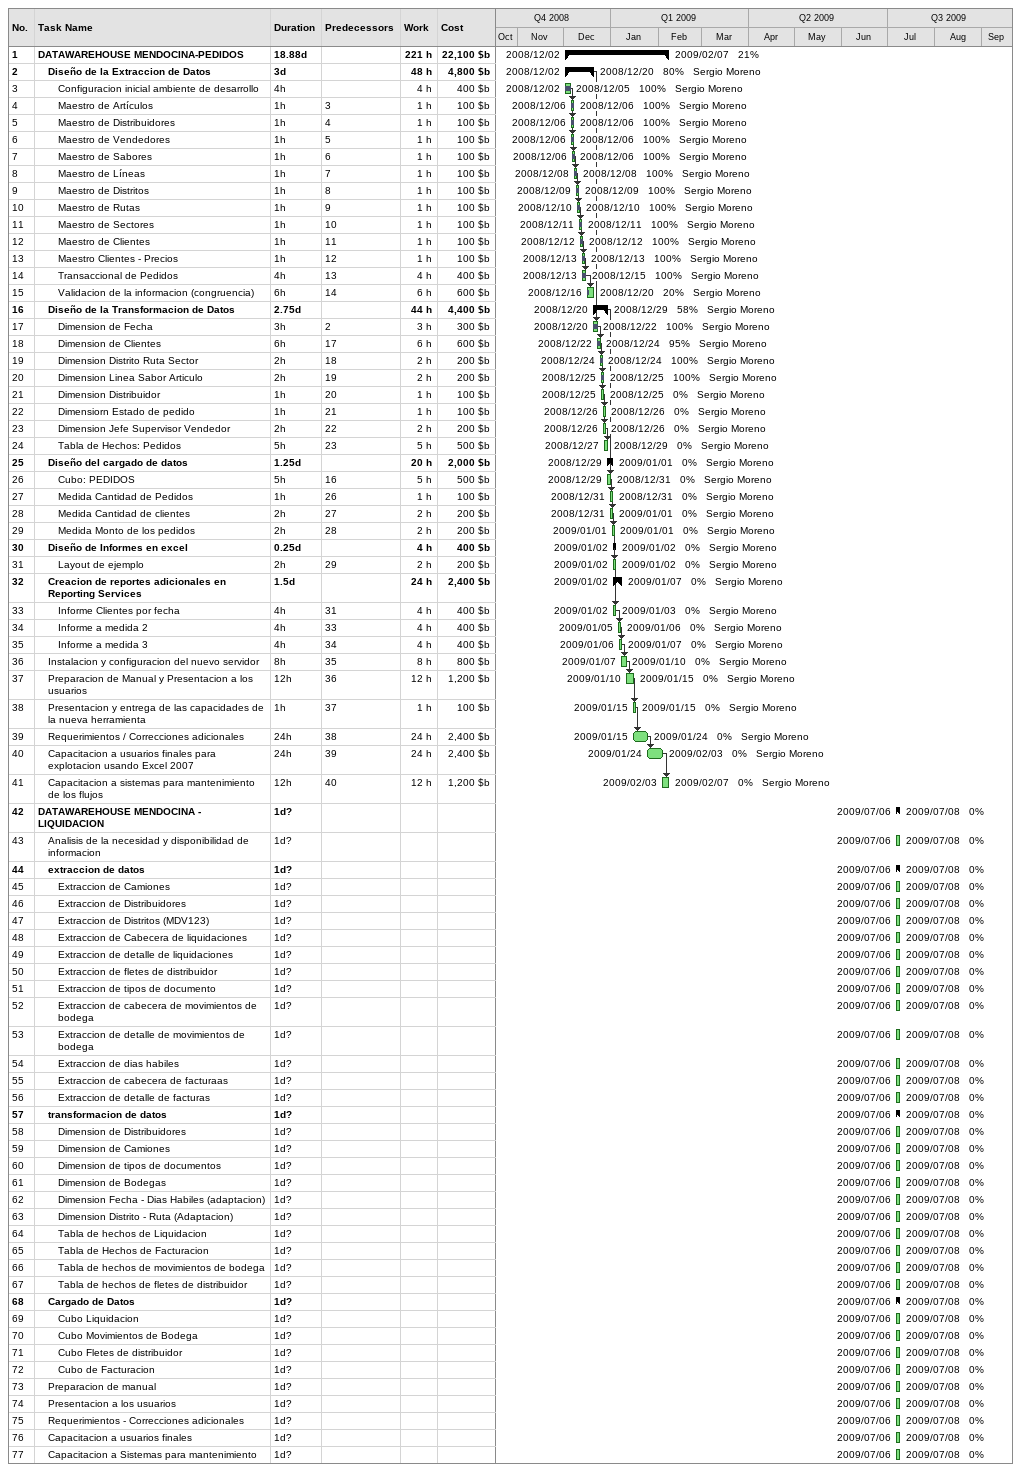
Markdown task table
| ID | Level | Task | Duration | Start | Finish | Predecessors | Resources | % complete | Work (h) | Cost ($b) |
|---|---|---|---|---|---|---|---|---|---|---|
| 1 | 1 | **DATAWAREHOUSE MENDOCINA-PEDIDOS** | 18.88d | 2008-12-02 | 2009-02-07 |  |  | 21 | 221 | 22100 |
| 2 | 2 | **Diseño de la Extraccion de Datos** | 3d | 2008-12-02 | 2008-12-20 |  | Sergio Moreno | 80 | 48 | 4800 |
| 3 | 3 | Configuracion inicial ambiente de desarrollo | 4h | 2008-12-02 | 2008-12-05 |  | Sergio Moreno | 100 | 4 | 400 |
| 4 | 3 | Maestro de Artículos | 1h | 2008-12-06 | 2008-12-06 | 3 | Sergio Moreno | 100 | 1 | 100 |
| 5 | 3 | Maestro de Distribuidores | 1h | 2008-12-06 | 2008-12-06 | 4 | Sergio Moreno | 100 | 1 | 100 |
| 6 | 3 | Maestro de Vendedores | 1h | 2008-12-06 | 2008-12-06 | 5 | Sergio Moreno | 100 | 1 | 100 |
| 7 | 3 | Maestro de Sabores | 1h | 2008-12-06 | 2008-12-06 | 6 | Sergio Moreno | 100 | 1 | 100 |
| 8 | 3 | Maestro de Líneas | 1h | 2008-12-08 | 2008-12-08 | 7 | Sergio Moreno | 100 | 1 | 100 |
| 9 | 3 | Maestro de Distritos | 1h | 2008-12-09 | 2008-12-09 | 8 | Sergio Moreno | 100 | 1 | 100 |
| 10 | 3 | Maestro de Rutas | 1h | 2008-12-10 | 2008-12-10 | 9 | Sergio Moreno | 100 | 1 | 100 |
| 11 | 3 | Maestro de Sectores | 1h | 2008-12-11 | 2008-12-11 | 10 | Sergio Moreno | 100 | 1 | 100 |
| 12 | 3 | Maestro de Clientes | 1h | 2008-12-12 | 2008-12-12 | 11 | Sergio Moreno | 100 | 1 | 100 |
| 13 | 3 | Maestro Clientes - Precios | 1h | 2008-12-13 | 2008-12-13 | 12 | Sergio Moreno | 100 | 1 | 100 |
| 14 | 3 | Transaccional de Pedidos | 4h | 2008-12-13 | 2008-12-15 | 13 | Sergio Moreno | 100 | 4 | 400 |
| 15 | 3 | Validacion de la informacion (congruencia) | 6h | 2008-12-16 | 2008-12-20 | 14 | Sergio Moreno | 20 | 6 | 600 |
| 16 | 2 | **Diseño de la Transformacion de Datos** | 2.75d | 2008-12-20 | 2008-12-29 |  | Sergio Moreno | 58 | 44 | 4400 |
| 17 | 3 | Dimension de Fecha | 3h | 2008-12-20 | 2008-12-22 | 2 | Sergio Moreno | 100 | 3 | 300 |
| 18 | 3 | Dimension de Clientes | 6h | 2008-12-22 | 2008-12-24 | 17 | Sergio Moreno | 95 | 6 | 600 |
| 19 | 3 | Dimension Distrito Ruta Sector | 2h | 2008-12-24 | 2008-12-24 | 18 | Sergio Moreno | 100 | 2 | 200 |
| 20 | 3 | Dimension Linea Sabor Articulo | 2h | 2008-12-25 | 2008-12-25 | 19 | Sergio Moreno | 100 | 2 | 200 |
| 21 | 3 | Dimension Distribuidor | 1h | 2008-12-25 | 2008-12-25 | 20 | Sergio Moreno | 0 | 1 | 100 |
| 22 | 3 | Dimensiorn Estado de pedido | 1h | 2008-12-26 | 2008-12-26 | 21 | Sergio Moreno | 0 | 1 | 100 |
| 23 | 3 | Dimension Jefe Supervisor Vendedor | 2h | 2008-12-26 | 2008-12-26 | 22 | Sergio Moreno | 0 | 2 | 200 |
| 24 | 3 | Tabla de Hechos: Pedidos | 5h | 2008-12-27 | 2008-12-29 | 23 | Sergio Moreno | 0 | 5 | 500 |
| 25 | 2 | **Diseño del cargado de datos** | 1.25d | 2008-12-29 | 2009-01-01 |  | Sergio Moreno | 0 | 20 | 2000 |
| 26 | 3 | Cubo: PEDIDOS | 5h | 2008-12-29 | 2008-12-31 | 16 | Sergio Moreno | 0 | 5 | 500 |
| 27 | 3 | Medida Cantidad de Pedidos | 1h | 2008-12-31 | 2008-12-31 | 26 | Sergio Moreno | 0 | 1 | 100 |
| 28 | 3 | Medida Cantidad de clientes | 2h | 2008-12-31 | 2009-01-01 | 27 | Sergio Moreno | 0 | 2 | 200 |
| 29 | 3 | Medida Monto de los pedidos | 2h | 2009-01-01 | 2009-01-01 | 28 | Sergio Moreno | 0 | 2 | 200 |
| 30 | 2 | **Diseño de Informes en excel** | 0.25d | 2009-01-02 | 2009-01-02 |  | Sergio Moreno | 0 | 4 | 400 |
| 31 | 3 | Layout de ejemplo | 2h | 2009-01-02 | 2009-01-02 | 29 | Sergio Moreno | 0 | 2 | 200 |
| 32 | 2 | **Creacion de reportes adicionales en Reporting Services** | 1.5d | 2009-01-02 | 2009-01-07 |  | Sergio Moreno | 0 | 24 | 2400 |
| 33 | 3 | Informe Clientes por fecha | 4h | 2009-01-02 | 2009-01-03 | 31 | Sergio Moreno | 0 | 4 | 400 |
| 34 | 3 | Informe a medida 2 | 4h | 2009-01-05 | 2009-01-06 | 33 | Sergio Moreno | 0 | 4 | 400 |
| 35 | 3 | Informe a medida 3 | 4h | 2009-01-06 | 2009-01-07 | 34 | Sergio Moreno | 0 | 4 | 400 |
| 36 | 2 | Instalacion y configuracion del nuevo servidor | 8h | 2009-01-07 | 2009-01-10 | 35 | Sergio Moreno | 0 | 8 | 800 |
| 37 | 2 | Preparacion de Manual y Presentacion a los usuarios | 12h | 2009-01-10 | 2009-01-15 | 36 | Sergio Moreno | 0 | 12 | 1200 |
| 38 | 2 | Presentacion y entrega de las capacidades de la nueva herramienta | 1h | 2009-01-15 | 2009-01-15 | 37 | Sergio Moreno | 0 | 1 | 100 |
| 39 | 2 | Requerimientos / Correcciones adicionales | 24h | 2009-01-15 | 2009-01-24 | 38 | Sergio Moreno | 0 | 24 | 2400 |
| 40 | 2 | Capacitacion a usuarios finales para explotacion usando Excel 2007 | 24h | 2009-01-24 | 2009-02-03 | 39 | Sergio Moreno | 0 | 24 | 2400 |
| 41 | 2 | Capacitacion a sistemas para mantenimiento de los flujos | 12h | 2009-02-03 | 2009-02-07 | 40 | Sergio Moreno | 0 | 12 | 1200 |
| 42 | 1 | **DATAWAREHOUSE MENDOCINA - LIQUIDACION** | 1d? | 2009-07-06 | 2009-07-08 |  |  | 0 |  |  |
| 43 | 2 | Analisis de la necesidad y disponibilidad de informacion | 1d? | 2009-07-06 | 2009-07-08 |  |  | 0 |  |  |
| 44 | 2 | **extraccion de datos** | 1d? | 2009-07-06 | 2009-07-08 |  |  | 0 |  |  |
| 45 | 3 | Extraccion de Camiones | 1d? | 2009-07-06 | 2009-07-08 |  |  | 0 |  |  |
| 46 | 3 | Extraccion de Distribuidores | 1d? | 2009-07-06 | 2009-07-08 |  |  | 0 |  |  |
| 47 | 3 | Extraccion de Distritos (MDV123) | 1d? | 2009-07-06 | 2009-07-08 |  |  | 0 |  |  |
| 48 | 3 | Extraccion de Cabecera de liquidaciones | 1d? | 2009-07-06 | 2009-07-08 |  |  | 0 |  |  |
| 49 | 3 | Extraccion de detalle de liquidaciones | 1d? | 2009-07-06 | 2009-07-08 |  |  | 0 |  |  |
| 50 | 3 | Extraccion de fletes de distribuidor | 1d? | 2009-07-06 | 2009-07-08 |  |  | 0 |  |  |
| 51 | 3 | Extraccion de tipos de documento | 1d? | 2009-07-06 | 2009-07-08 |  |  | 0 |  |  |
| 52 | 3 | Extraccion de cabecera de movimientos de bodega | 1d? | 2009-07-06 | 2009-07-08 |  |  | 0 |  |  |
| 53 | 3 | Extraccion de detalle de movimientos de bodega | 1d? | 2009-07-06 | 2009-07-08 |  |  | 0 |  |  |
| 54 | 3 | Extraccion de dias habiles | 1d? | 2009-07-06 | 2009-07-08 |  |  | 0 |  |  |
| 55 | 3 | Extraccion de cabecera de facturaas | 1d? | 2009-07-06 | 2009-07-08 |  |  | 0 |  |  |
| 56 | 3 | Extraccion de detalle de facturas | 1d? | 2009-07-06 | 2009-07-08 |  |  | 0 |  |  |
| 57 | 2 | **transformacion de datos** | 1d? | 2009-07-06 | 2009-07-08 |  |  | 0 |  |  |
| 58 | 3 | Dimension de Distribuidores | 1d? | 2009-07-06 | 2009-07-08 |  |  | 0 |  |  |
| 59 | 3 | Dimension de Camiones | 1d? | 2009-07-06 | 2009-07-08 |  |  | 0 |  |  |
| 60 | 3 | Dimension de tipos de documentos | 1d? | 2009-07-06 | 2009-07-08 |  |  | 0 |  |  |
| 61 | 3 | Dimension de Bodegas | 1d? | 2009-07-06 | 2009-07-08 |  |  | 0 |  |  |
| 62 | 3 | Dimension Fecha - Dias Habiles (adaptacion) | 1d? | 2009-07-06 | 2009-07-08 |  |  | 0 |  |  |
| 63 | 3 | Dimension Distrito - Ruta (Adaptacion) | 1d? | 2009-07-06 | 2009-07-08 |  |  | 0 |  |  |
| 64 | 3 | Tabla de hechos de Liquidacion | 1d? | 2009-07-06 | 2009-07-08 |  |  | 0 |  |  |
| 65 | 3 | Tabla de Hechos de Facturacion | 1d? | 2009-07-06 | 2009-07-08 |  |  | 0 |  |  |
| 66 | 3 | Tabla de hechos de movimientos de bodega | 1d? | 2009-07-06 | 2009-07-08 |  |  | 0 |  |  |
| 67 | 3 | Tabla de hechos de fletes de distribuidor | 1d? | 2009-07-06 | 2009-07-08 |  |  | 0 |  |  |
| 68 | 2 | **Cargado de Datos** | 1d? | 2009-07-06 | 2009-07-08 |  |  | 0 |  |  |
| 69 | 3 | Cubo Liquidacion | 1d? | 2009-07-06 | 2009-07-08 |  |  | 0 |  |  |
| 70 | 3 | Cubo Movimientos de Bodega | 1d? | 2009-07-06 | 2009-07-08 |  |  | 0 |  |  |
| 71 | 3 | Cubo Fletes de distribuidor | 1d? | 2009-07-06 | 2009-07-08 |  |  | 0 |  |  |
| 72 | 3 | Cubo de Facturacion | 1d? | 2009-07-06 | 2009-07-08 |  |  | 0 |  |  |
| 73 | 2 | Preparacion de manual | 1d? | 2009-07-06 | 2009-07-08 |  |  | 0 |  |  |
| 74 | 2 | Presentacion a los usuarios | 1d? | 2009-07-06 | 2009-07-08 |  |  | 0 |  |  |
| 75 | 2 | Requerimientos - Correcciones adicionales | 1d? | 2009-07-06 | 2009-07-08 |  |  | 0 |  |  |
| 76 | 2 | Capacitacion a usuarios finales | 1d? | 2009-07-06 | 2009-07-08 |  |  | 0 |  |  |
| 77 | 2 | Capacitacion a Sistemas para mantenimiento | 1d? | 2009-07-06 | 2009-07-08 |  |  | 0 |  |  |
